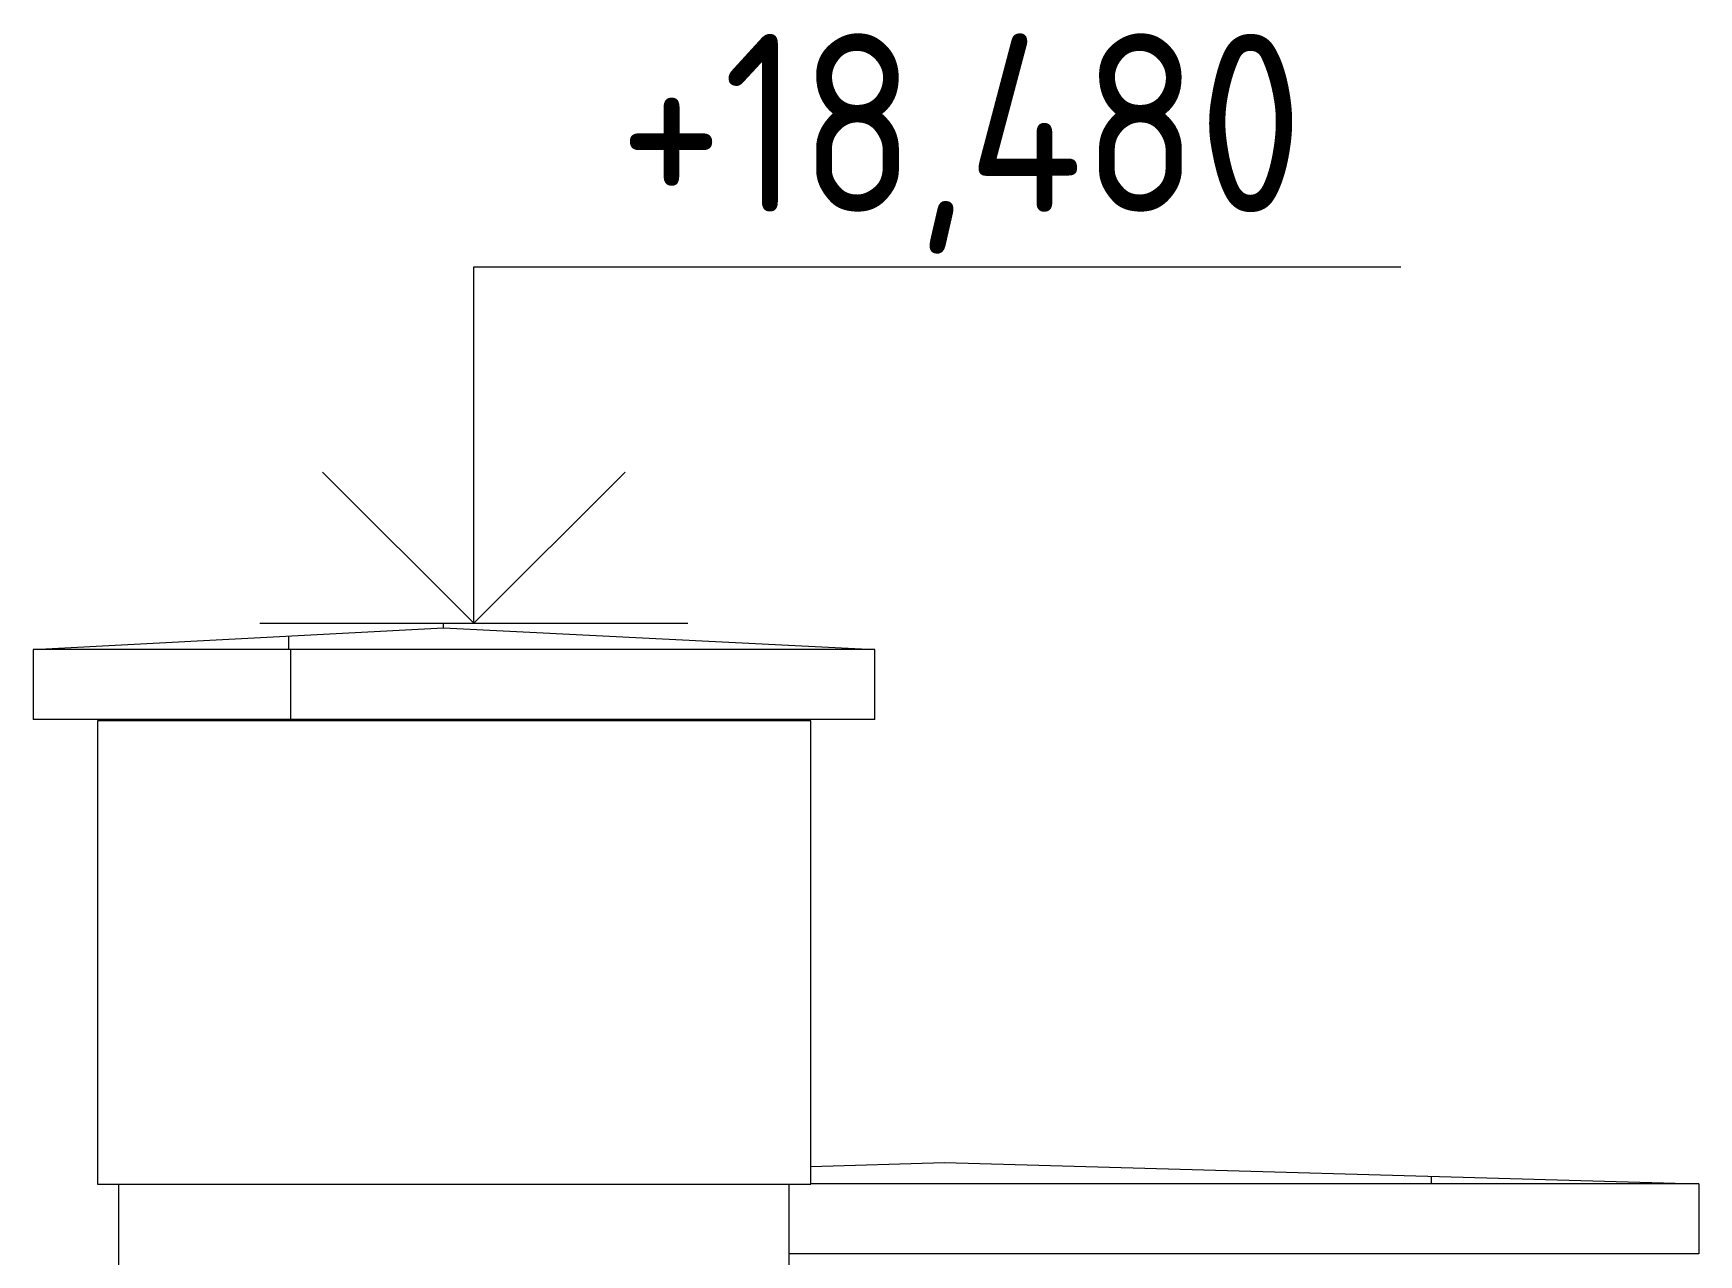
# Model space of a CAD drawing. Header units: millimetres. Extents: x -515342 to 330399, y -224905 to 507333.
# Drawn here: x 254685 to 257020, y 105632 to 107346 of the extents above; entities that cross this region are included whole.
import ezdxf

# ---------------------------------------------------------------- set-up
doc = ezdxf.new("R2010")
doc.units = ezdxf.units.MM
for name, color, linetype, lineweight in [('Аннотация', 7, 'Continuous', 0), ('Крыша', 7, 'Continuous', 0), ('Крыша штриховка', 7, 'Continuous', 0), ('Отметки', 7, 'Continuous', 0), ('Стены внутренние', 7, 'Continuous', 0), ('Стены наружные', 7, 'Continuous', 0)]:
    doc.layers.add(name, color=color, linetype=linetype, lineweight=lineweight)
doc.styles.add('GOST Common_1', font='', dxfattribs={"width": 0.9, "height": 250})
doc.styles.get('GOST Common_1').set_extended_font_data('GOST Common')

# ---------------------------------------------------------------- blocks, each defined once
blk = doc.blocks.new('Высотные отметки - Стрелка вверх-5091-О_АР_П_Разрез 2-2')
at = {"layer": 'Аннотация'}
for p, q in [((-16859.5, 13170), (-18159.5, 13170)), ((-16859.5, 12670), (-16859.5, 13170)), ((-16859.5, 12670), (-17071.7, 12882.1)), ((-16859.5, 12670), (-16647.4, 12882.1)), ((-16559.5, 12670), (-17159.5, 12670))]:
    blk.add_line(p, q, dxfattribs=at)

msp = doc.modelspace()

# ---------------------------------------------------------------- hatches: boundary and pattern name
at = {"layer": 'Крыша штриховка'}
h = msp.add_hatch(dxfattribs=at)
h.set_pattern_fill('FP_27', color=256, style=0, pattern_type=2)
h.set_pattern_definition([(0, (261342.5, 107332.9), (0, 942.82), []), (90, (261342.45, 107332.9), (-900, 6e-14), [])])
h.paths.add_polyline_path([(255864.7107, 106481.5929), (255259.9539, 106511.5929), (254684.7107, 106481.5929), (254726.8686, 106481.5929)])
h = msp.add_hatch(dxfattribs=at)
h.set_pattern_fill('FP_26', color=256, style=0, pattern_type=2)
h.set_pattern_definition([(0, (261342, 101131), (0, 10000), []), (90, (261342.45, 101131.4), (-900, 6e-14), [])])
h.paths.add_polyline_path([(255864.7107, 106383.3929), (255864.7107, 106481.5929), (254684.7107, 106481.5929), (254684.7107, 106383.3929), (254726.8686, 106383.3929)])
h = msp.add_hatch(dxfattribs=at)
h.set_pattern_fill('FP_52', color=256, style=0, pattern_type=2)
h.set_pattern_definition([(0, (262044.7, 100024), (0, 948.09), []), (90, (262044.7, 100024), (-900, 6e-14), [])])
h.paths.add_polyline_path([(257019.7107, 105731.5929), (255962.2107, 105761.5929), (255774.7107, 105756.2737), (255774.7107, 105731.5929), (256440.8954, 105731.5929)])

# ---------------------------------------------------------------- linework, layer by layer
at = {"layer": 'Крыша'}
for p, q in [((254684.7107, 106481.5929), (255259.9539, 106511.5929)), ((255259.9539, 106511.5929), (255864.7107, 106481.5929)), ((254684.7107, 106481.5929), (254684.7107, 106383.3929)), ((255864.7107, 106481.5929), (254684.7107, 106481.5929)), ((255864.7107, 106383.3929), (255864.7107, 106481.5929)), ((255864.7107, 106383.3929), (254684.7107, 106383.3929)), ((255774.7107, 105756.2737), (255962.2107, 105761.5929)), ((255962.2107, 105761.5929), (257019.7107, 105731.5929)), ((257019.7107, 105731.5929), (255774.7107, 105731.5929)), ((257019.7107, 105731.5929), (257019.7107, 105633.3929)), ((257019.7107, 105633.3929), (255744.7107, 105633.3929))]:
    msp.add_line(p, q, dxfattribs=at)
at = {"layer": 'Отметки'}
for p, q in [((255259.9539, 106518.2211), (255302.3551, 106518.2211)), ((255259.9539, 106511.5929), (255259.9539, 106518.2211))]:
    msp.add_line(p, q, dxfattribs=at)
at = {"layer": 'Стены внутренние'}
for p, q in [((255774.7107, 106381.3929), (254774.7107, 106381.3929)), ((254774.7107, 106381.3929), (254774.7107, 105731.3929)), ((255774.7107, 105731.3929), (255774.7107, 106381.3929)), ((254774.7107, 105731.3929), (255774.7107, 105731.3929))]:
    msp.add_line(p, q, dxfattribs=at)
at = {"layer": 'Стены наружные'}
for p, q in [((254804.7107, 105540.2595), (254804.7107, 105731.3929)), ((255744.7107, 105521.2159), (255744.7107, 105731.3929))]:
    msp.add_line(p, q, dxfattribs=at)

# ---------------------------------------------------------------- block references
at = {"layer": 'Отметки', "extrusion": (0, 0, -1)}
msp.add_blockref('Высотные отметки - Стрелка вверх-5091-О_АР_П_Разрез 2-2', (-238442.8142, 93848.2211), dxfattribs=at)

# ---------------------------------------------------------------- texts
at = {"layer": 'Отметки', "insert": (255505.7949, 107344.9282), "char_height": 250, "width": 1191.744618, "attachment_point": 1, "line_spacing_factor": 1.022761, "style": 'GOST Common_1'}
msp.add_mtext('+18,480', dxfattribs=at)

doc.saveas('drawing.dxf')
